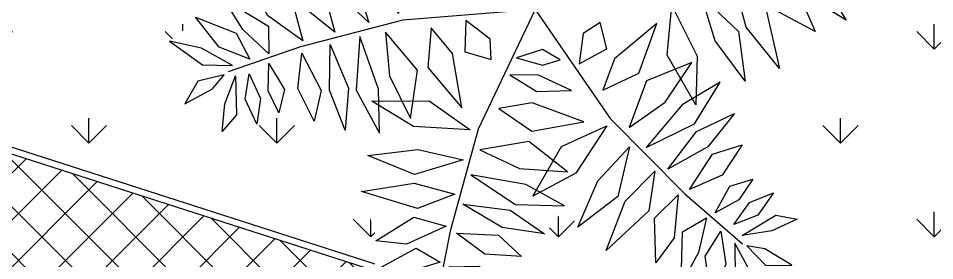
# Model space of a CAD drawing. Header units: inches. Extents: x -162 to 906, y 35 to 488.
# Drawn here: x 403.4 to 417.2, y 91.57 to 95.22 of the extents above; entities that cross this region are included whole.
import ezdxf

# ---------------------------------------------------------------- set-up
doc = ezdxf.new("R2010")
doc.units = ezdxf.units.IN
doc.header["$LTSCALE"] = 0.02
doc.header["$MEASUREMENT"] = 0
doc.set_wipeout_variables(frame=1)
for name, color, linetype, true_color in [('green bed', 7, 'Continuous', 0x145200), ('pavements', 7, 'Continuous', 0x8a8a8a), ('PLANTS', 7, 'Continuous', 0x218500), ('ROADS', 7, 'Continuous', 0x595959), ('walking pavers', 7, 'Continuous', 0xf7f7f7)]:
    doc.layers.add(name, color=color, linetype=linetype, true_color=true_color)
pattern_1 = [(90, (0, 0), (-1.414213562, 1.414213562), [0.375, -2.453427126]), (45, (0, 0), (-1.414213562373095, 1.414213562373095), [0.375, -1.625]), (135, (0, 0), (-1.414213562373095, -1.414213562373095), [0.375, -1.625])]

# ---------------------------------------------------------------- blocks, each defined once
blk = doc.blocks.new('AE24K')
blk.add_wipeout([(0.3551949136237864, 0.106527245213756), (0.38330191728022445, 0.1775314773046348), (0.41041712122815666, 0.21809228762336175), (0.43506982731359295, 0.26200622175611277), (0.4554456494808166, 0.31084019148061803), (0.3890162718492929, 0.3819055057928529), (0.31972971232035413, 0.39072740178981236), (0.2797292211111111, 0.35543979935044767), (0.25901468925789917, 0.32456315413532466), (0.20687119343616403, 0.3093698816316339), (0.15972775670914602, 0.29809744769291857), (0.11258432920789105, 0.27702290811600006), (0.11142148636233783, 0.31476039346794793), (0.09277667140585141, 0.3667647924609607), (0.03790418566355835, 0.4207149325475328), (0.019988087261599063, 0.4666459893664343), (-0.005969354658331594, 0.510379431192467), (-0.04147268311387729, 0.5498476051024905), (-0.1362317311181524, 0.5278507198698508), (-0.17851500822055766, 0.47225775739199527), (-0.16795529215072422, 0.419972516947561), (-0.1494728034445888, 0.38222568128481527), (-0.16448658055298898, 0.33384064598641294), (-0.17888727301417937, 0.28743140412639634), (-0.1836167167719829, 0.2360123434706891), (-0.21687975319873593, 0.25387403876085846), (-0.2704666659214252, 0.2584996208172765), (-0.3940080310552272, 0.24024808018120325), (-0.496918332594694, 0.23900740439610946), (-0.5252480029674436, 0.1459452233027616), (-0.4982447205409093, 0.08153034637642054), (-0.44768451326183395, 0.06453270837135139), (-0.4091404009994495, 0.06191898170415944), (-0.33802384679952335, -0.010720428861257014), (-0.29620104597987235, -0.04101056464531072), (-0.36401596714995504, -0.10303544308668999), (-0.37909859344962005, -0.18069286674086438), (-0.43901688124796384, -0.2603593257633241), (-0.45544564948081406, -0.3108402007063801), (-0.38901627184929033, -0.381905505792852), (-0.31972971232035263, -0.39072741101557507), (-0.27972923033687286, -0.3554398085762094), (-0.25906997139880744, -0.3243707884177137), (-0.2068711934361634, -0.3093698816316328), (-0.15947926158348955, -0.29863663283042774), (-0.11258432920788863, -0.2770229173417623), (-0.11365319668754298, -0.316380674289061), (-0.0379041856635559, -0.4207149417732956), (0.00936913341203704, -0.5077846254225241), (0.041472683113879735, -0.5498476051024893), (0.13623173111815384, -0.527850729095613), (0.17851499899479592, -0.4722577573919948), (0.16795528292496245, -0.41997251694756044), (0.15465956208624643, -0.3873626240687301), (0.16777801166598272, -0.3346156046435458), (0.1788872730893657, -0.287431404989861), (0.18361671677198546, -0.23601235269645104), (0.21687975319873834, -0.2538740387608571), (0.2712392865183427, -0.2637293586000331), (0.34572554723691984, -0.24049317616737786), (0.3940820231010254, -0.246385504689294), (0.4444389524248509, -0.24577840694274355), (0.49691833259469553, -0.23900740439610846), (0.5252480029674442, -0.14594522330276039), (0.49824471131514847, -0.08153035560218291), (0.4476845132618352, -0.06453271759711332), (0.41058727741042117, -0.062031723957523655), (0.37327179966973284, -0.022436010876364154), (0.338023846799526, 0.010720428861258124), (0.2960075306288286, 0.043771514977265946), (0.3283012395610764, 0.06088635470709014)])
for p, q in [((-0.0414726831138772, 0.549847605102491), (-0.07777240710869737, 0.5006975833749423)), ((-0.0527355222590753, 0.5019136588729922), (-0.0414726831138772, 0.549847605102491)), ((-0.1022762273722977, 0.5082464993676798), (-0.1362317311181522, 0.5278507198698512)), ((-0.1362317311181522, 0.5278507198698512), (-0.1139274895912346, 0.4861054984912498)), ((-0.05149821828036583, 0.4756306225379459), (-0.005969354658331483, 0.5103794311924674)), ((-0.005969354658331483, 0.5103794311924674), (-0.03082975988756598, 0.4496761433005454)), ((-0.09308310512382612, 0.4682974141098621), (-0.1022762273722977, 0.5082464993676798)), ((-0.07952156564429469, 0.4555188743617307), (-0.0527355222590753, 0.5019136588729922)), ((-0.07777240710869737, 0.5006975833749423), (-0.07952156564429469, 0.4555188743617307)), ((-0.1139274895912346, 0.4861054984912498), (-0.09308310512382612, 0.4682974141098621)), ((-0.1537160373471247, 0.4505168963083128), (-0.1785150082205575, 0.4722577573919957)), ((-0.1785150082205575, 0.4722577573919957), (-0.1368368489131875, 0.4679899655579551)), ((-0.07019916277893401, 0.4295166794781067), (-0.05149821828036583, 0.4756306225379459)), ((-0.1368368489131875, 0.4679899655579551), (-0.0949981336523642, 0.4512575405617887)), ((-0.05250655727299147, 0.3533181598595703), (-0.0885694836089419, 0.4623922892135215)), ((-0.02519805892919624, 0.4398263127903532), (0.02129362377083144, 0.4674208743674266)), ((0.02129362377083144, 0.4674208743674266), (-0.0205392239047244, 0.4008455082622233)), ((-0.0949981336523642, 0.4512575405617887), (-0.1537160373471247, 0.4505168963083128)), ((-0.03082975988756598, 0.4496761433005454), (-0.07019916277893401, 0.4295166794781067)), ((-0.1679552921507241, 0.4199725169475612), (-0.1303716187194786, 0.4370389975961211)), ((-0.1303716187194786, 0.4370389975961211), (-0.09217697835945593, 0.430658432229444)), ((-0.09217697835945593, 0.430658432229444), (-0.1294034948277618, 0.4142105482156615)), ((-0.06230534163651669, 0.4010400980553759), (-0.02519805892919624, 0.4398263127903532)), ((-0.1294034948277618, 0.4142105482156615), (-0.1679552921507241, 0.4199725169475612)), ((-0.004860777750733902, 0.4025158972333451), (0.03790418566355847, 0.4207149325475332)), ((0.03790418566355847, 0.4207149325475332), (0.005605675080954775, 0.3618316478252717)), ((-0.1515725973782844, 0.3865948780928483), (-0.1179641760621761, 0.4026572820512881)), ((-0.1179641760621761, 0.4026572820512881), (-0.07691235380473849, 0.4012254989885826)), ((-0.07691235380473849, 0.4012254989885826), (-0.1164370170615987, 0.3778564844767831)), ((-0.0205392239047244, 0.4008455082622233), (-0.06230534163651669, 0.4010400980553759)), ((-0.04330338816861534, 0.3496542956971389), (-0.004860777750733902, 0.4025158972333451)), ((-0.1164370170615987, 0.3778564844767831), (-0.1515725973782844, 0.3865948780928483)), ((0.3133010622769312, 0.3583804374999429), (0.3197297123203544, 0.3907274017898126)), ((0.3197297123203544, 0.3907274017898126), (0.3368727760275583, 0.3524991704267157)), ((0.3890162718492931, 0.3819055057928531), (0.3640159671499585, 0.3417168459215039)), ((0.3890162718492931, 0.3426970555627484), (0.3890162718492931, 0.3819055057928531)), ((0.005605675080954775, 0.3618316478252717), (-0.04330338816861534, 0.3496542956971389)), ((0.007106863558692389, 0.3477681991613624), (0.09277667140585155, 0.3667647924609612)), ((0.09277667140585155, 0.3667647924609612), (0.03016673197819308, 0.3171338593856179)), ((0.3433014260709815, 0.3078995625568863), (0.3133010622769312, 0.3583804374999429)), ((-0.1644865805529889, 0.3338406459864132), (-0.1148891923519049, 0.3579925402946942)), ((-0.06208753982366044, 0.3514265739948095), (-0.1186519474679111, 0.3230491326212559)), ((-0.1148891923519049, 0.3579925402946942), (-0.06208753982366044, 0.3514265739948095)), ((-0.01372579496394621, 0.1989606921142477), (-0.05250655727299147, 0.3533181598595703)), ((-0.0310252261282038, 0.3013256897781131), (0.007106863558692389, 0.3477681991613624)), ((0.2797292211111113, 0.3554397993504481), (0.3133010622769312, 0.331424630849797)), ((0.2940151121466652, 0.3191719872698378), (0.2797292211111113, 0.3554397993504481)), ((0.3368727760275583, 0.3524991704267157), (0.3433014260709815, 0.3078995625568863)), ((-0.1186519474679111, 0.3230491326212559), (-0.1644865805529889, 0.3338406459864132)), ((0.3133010622769312, 0.331424630849797), (0.3268726578381287, 0.2951568187691866)), ((0.3590159080552429, 0.3147610392713576), (0.3890162718492931, 0.3426970555627484)), ((0.3640159671499585, 0.3417168459215039), (0.3590159080552429, 0.3147610392713576)), ((0.03016673197819308, 0.3171338593856179), (-0.0310252261282038, 0.3013256897781131)), ((0.2590146892578993, 0.3245631541353249), (0.2897293485263042, 0.3034886145584061)), ((0.2690148074473289, 0.2897656519036995), (0.2590146892578993, 0.3245631541353249)), ((0.3268726578381287, 0.2951568187691866), (0.2940151121466652, 0.3191719872698378)), ((0.3947306264183617, 0.3177016774208532), (0.3547301352091203, 0.2966271378439349)), ((0.4554456494808168, 0.3108401914806183), (0.3947306264183617, 0.3177016774208532)), ((-0.1782960900903792, 0.2873770280574246), (-0.1180669418362115, 0.3103394447423784)), ((-0.1180669418362115, 0.3103394447423784), (-0.04943157356272021, 0.3086534181029754)), ((-0.04943157356272021, 0.3086534181029754), (-0.1154217033921476, 0.2815939415540214)), ((-0.01691470762147951, 0.2502895807405507), (0.03635746804542439, 0.3053116714556179)), ((0.03635746804542439, 0.3053116714556179), (0.111421486362338, 0.3147603934679482)), ((0.111421486362338, 0.3147603934679482), (0.05003824128594125, 0.2701948009862924)), ((0.2068711934361644, 0.3093698816316341), (0.2525860392144761, 0.2784932271907485)), ((0.2204427889973637, 0.264280164328301), (0.2068711934361644, 0.3093698816316341)), ((0.2797292211111113, 0.2221310851744644), (0.3561587261578261, 0.3078995625568863)), ((0.2897293485263042, 0.3034886145584061), (0.3090152986565702, 0.2672208024777967)), ((0.4083022219795609, 0.2966271378439349), (0.4554456494808168, 0.3108401914806183)), ((0.1597277567091462, 0.298097447692919), (0.209728366107818, 0.2574186876138302)), ((0.18615665235719, 0.2407550960353908), (0.1597277567091462, 0.298097447692919)), ((0.3090152986565702, 0.2672208024777967), (0.2690148074473289, 0.2897656519036995)), ((0.3547301352091203, 0.2966271378439349), (0.4083022219795609, 0.2966271378439349)), ((-0.1154217033921476, 0.2815939415540214), (-0.1782960900903792, 0.2873770280574246)), ((0.1125843292078912, 0.2770229081160003), (0.1461561703737102, 0.2196805564584725)), ((0.1747279432190529, 0.2378144671116589), (0.1125843292078912, 0.2770229081160003)), ((0.2525860392144761, 0.2784932271907485), (0.2733005710676881, 0.2294826713224394)), ((0.3368727760275583, 0.2755525982670166), (0.3861590899518781, 0.2824140749814874)), ((0.3740160853393864, 0.2515374205406018), (0.3368727760275583, 0.2755525982670166)), ((0.3861590899518781, 0.2824140749814874), (0.4390168812479658, 0.260359325763325)), ((-0.2976226622517535, 0.1800388274949314), (-0.2712392865183419, 0.2637293493742709)), ((-0.2712392865183419, 0.2637293493742709), (-0.2595626165481084, 0.1846920901585531)), ((-0.1185893967947846, 0.2702260670970928), (-0.1836167167719829, 0.2360123434706893)), ((-0.03784705051331105, 0.26402446308105), (-0.1185893967947846, 0.2702260670970928)), ((-0.117170861927745, 0.2364152325408106), (-0.03784705051331105, 0.26402446308105)), ((0.05003824128594125, 0.2701948009862924), (-0.01691470762147951, 0.2502895807405507)), ((0.2733005710676881, 0.2294826713224394), (0.2204427889973637, 0.264280164328301)), ((-0.437657308232243, 0.193216547556458), (-0.4449862266805331, 0.2500201054291424)), ((-0.4449862266805331, 0.2500201054291424), (-0.4048458452269514, 0.1981387227599445)), ((-0.3934997896995123, 0.1980909978879559), (-0.3941515345007414, 0.252151256681671)), ((-0.3941515345007414, 0.252151256681671), (-0.3574120091580459, 0.1826352616527362)), ((-0.2462289349631019, 0.1841423269415046), (-0.2168797531987359, 0.2538740387608587)), ((-0.2168797531987359, 0.2538740387608587), (-0.2089764387461948, 0.1784317918383174)), ((0.209728366107818, 0.2574186876138302), (0.2425859117992841, 0.1971357070325692)), ((0.3368727760275583, 0.218210246609488), (0.3161582349485847, 0.2544780586900974)), ((0.3161582349485847, 0.2544780586900974), (0.3683017307703178, 0.2417353149023986)), ((0.4390168812479658, 0.260359325763325), (0.3740160853393864, 0.2515374205406018)), ((-0.4610377442386344, 0.2052865210290573), (-0.496918332594694, 0.2390074043961099)), ((-0.496918332594694, 0.2390074043961099), (-0.4725030335270572, 0.1829959059540891)), ((-0.3510193764933662, 0.1970483944115564), (-0.3453977316166643, 0.2431834552428986)), ((-0.3453977316166643, 0.2431834552428986), (-0.3105525598676291, 0.1857704803696212)), ((-0.1836167167719829, 0.2360123434706893), (-0.117170861927745, 0.2364152325408106)), ((-0.1740427550269557, 0.1845792313997987), (-0.1351592269438759, 0.246618861836212)), ((-0.1351592269438759, 0.246618861836212), (-0.1357914223533117, 0.1604750619635067)), ((-0.003699706251676815, 0.2055440674289084), (0.072828929618451, 0.2430150573908971)), ((0.145998585115942, 0.2403607592475692), (0.0710797710828528, 0.1978363576034492)), ((0.072828929618451, 0.2430150573908971), (0.145998585115942, 0.2403607592475692)), ((0.08258396541384005, 0.2348738289621637), (0.109012861061883, 0.1662590525916836)), ((0.1418703975275868, 0.1941950688830736), (0.08258396541384005, 0.2348738289621637)), ((0.209728366107818, 0.1647887335169358), (0.1747279432190529, 0.2378144671116589)), ((0.2425859117992841, 0.1971357070325692), (0.18615665235719, 0.2407550960353908)), ((0.3683017307703178, 0.2417353149023986), (0.415445167497337, 0.2152696084599923)), ((-0.03155774639420805, 0.2249271002632036), (-0.09724266953213778, 0.2199609089444543)), ((-0.0894781382323746, 0.1775374279217692), (-0.03155774639420805, 0.2249271002632036)), ((0.1654421205039771, 0.1113672296501473), (0.2797292211111113, 0.2221310851744644)), ((-0.09724266953213778, 0.2199609089444543), (-0.162114729143843, 0.1889567267816479)), ((0.1461561703737102, 0.2196805564584725), (0.209728366107818, 0.1647887335169358)), ((0.3161582349485847, 0.1760611674556509), (0.2811578120598188, 0.21232897953626)), ((0.2811578120598188, 0.21232897953626), (0.3461586079683983, 0.2054675028217887)), ((0.415445167497337, 0.2152696084599923), (0.3368727760275583, 0.218210246609488)), ((-0.4342517100791765, 0.1588917457435599), (-0.4610377442386344, 0.2052865210290573)), ((-0.4070719388064923, 0.1539640812110905), (-0.437657308232243, 0.193216547556458)), ((-0.4048458452269514, 0.1981387227599445), (-0.4070719388064923, 0.1539640812110905)), ((-0.378463585810862, 0.1465620393652798), (-0.3934997896995123, 0.1980909978879559)), ((-0.3244612002284324, 0.1373253161608794), (-0.3510193764933662, 0.1970483944115564)), ((8.881784197001252e-16, 4.440892098500626e-16), (-0.01372579496394621, 0.1989606921142477)), ((0.0710797710828528, 0.1978363576034492), (-0.003699706251676815, 0.2055440674289084)), ((0.1790137068394149, 0.139793355375041), (0.1418703975275868, 0.1941950688830736)), ((0.3461586079683983, 0.2054675028217887), (0.3833019172802246, 0.177531477304635)), ((-0.4725030335270572, 0.1829959059540891), (-0.4342517100791765, 0.1588917457435599)), ((-0.3574120091580459, 0.1826352616527362), (-0.378463585810862, 0.1465620393652798)), ((-0.3105525598676291, 0.1857704803696212), (-0.3244612002284324, 0.1373253161608794)), ((-0.2764683198249021, 0.1237942124734781), (-0.2976226622517535, 0.1800388274949314)), ((-0.2595626165481084, 0.1846920901585531), (-0.2764683198249021, 0.1237942124734781)), ((-0.2252144920063506, 0.1104962253655097), (-0.2462289349631019, 0.1841423269415046)), ((-0.1798562404194373, 0.09956799541848627), (-0.1740427550269557, 0.1845792313997987)), ((-0.162114729143843, 0.1889567267816479), (-0.0894781382323746, 0.1775374279217692)), ((0.02329752407432917, 0.1829226441701222), (0.07544101989606311, 0.1187188157981223)), ((0.09758414269798443, 0.1549866278787322), (0.02329752407432917, 0.1829226441701222)), ((-0.4912924992215908, 0.1655494438049323), (-0.5252480029674436, 0.1459452233027618)), ((-0.4520990131790681, 0.153536374838505), (-0.4912924992215908, 0.1655494438049323)), ((-0.2089764387461948, 0.1784317918383174), (-0.2252144920063506, 0.1104962253655097)), ((0.109012861061883, 0.1662590525916836), (0.1790137068394149, 0.139793355375041)), ((0.2897293485263042, 0.1324417692270661), (0.2454430936967, 0.177531477304635)), ((0.2454430936967, 0.177531477304635), (0.3047295258104459, 0.1677293716664314)), ((0.3047295258104459, 0.1677293716664314), (0.3640159671499585, 0.1030354338609283)), ((0.3833019172802246, 0.177531477304635), (0.3161582349485847, 0.1760611674556509)), ((-0.4779434567411904, 0.144388652569746), (-0.4520990131790681, 0.153536374838505)), ((-0.332235778384101, 0.1311870654593434), (-0.4447282097667689, 0.1544927174308737)), ((-0.1357914223533117, 0.1604750619635067), (-0.1798562404194373, 0.09956799541848627)), ((-0.08543027936244219, 0.1620036601831125), (-0.1467668974326468, 0.1116375721832763)), ((-0.02581685853075832, 0.1564536994849042), (-0.08543027936244219, 0.1620036601831125)), ((-0.06509299818397896, 0.1246932446261035), (-0.02581685853075832, 0.1564536994849042)), ((0.1225844473973199, 0.1005849051449359), (0.09758414269798443, 0.1549866278787322)), ((-0.5252480029674436, 0.1459452233027618), (-0.4779434567411904, 0.144388652569746)), ((-0.4737096249407466, 0.1154907951312412), (-0.4382995597233457, 0.1433579780049032)), ((-0.4382995597233457, 0.1433579780049032), (-0.4670170996240568, 0.0921364588083704)), ((0.2590146892578993, 0.09176300914797597), (0.2082997843848728, 0.139793355375041)), ((0.2082997843848728, 0.139793355375041), (0.2825864030085263, 0.1211693445141142)), ((-0.4436726809964089, 0.1056143575205617), (-0.4190496361975855, 0.1355016134602578)), ((-0.4190496361975855, 0.1355016134602578), (-0.4234186069744243, 0.09503856094582375)), ((-0.4076935245884794, 0.09916866749288245), (-0.3859276524613096, 0.1340046965107868)), ((-0.3859276524613096, 0.1340046965107868), (-0.3854518245089258, 0.08809082334732077)), ((-0.1791679154679215, 0.08759346246410127), (-0.332235778384101, 0.1311870654593434)), ((-0.1467668974326468, 0.1116375721832763), (-0.06509299818397896, 0.1246932446261035)), ((0.3640159671499585, 0.1030354338609283), (0.2897293485263042, 0.1324417692270661)), ((-0.4982447205409093, 0.08153034637642076), (-0.4737096249407466, 0.1154907951312412)), ((-0.367475231566381, 0.07949930387818283), (-0.3353881108913477, 0.121943902672371)), ((-0.3353881108913477, 0.121943902672371), (-0.3390947364652748, 0.0587689682929553)), ((-0.3277953171697909, 0.05292074790278578), (-0.2920174853620034, 0.1115177110704066)), ((-0.2920174853620034, 0.1115177110704066), (-0.3015783649750992, 0.04083883629286778)), ((8.881784197001252e-16, 4.440892098500626e-16), (0.1654421205039771, 0.1113672296501473)), ((0.07544101989606311, 0.1187188157981223), (0.1225844473973199, 0.1005849051449359)), ((0.2825864030085263, 0.1211693445141142), (0.3283012395610765, 0.06088635470709036)), ((-0.4476845132618337, 0.06453270837135161), (-0.4436726809964089, 0.1056143575205617)), ((-0.4105872774104196, 0.06203172395752432), (-0.4076935245884794, 0.09916866749288245)), ((-0.2475754166211273, 0.0992357295641142), (-0.2933173400138385, 0.03241159998543486)), ((-0.2633270323014552, 0.01673467608233858), (-0.2475754166211273, 0.0992357295641142)), ((-0.06283088722569463, 0.1060664937135662), (-0.1193428002784875, 0.09298970349923685)), ((-0.0152571424609258, 0.1041684682662329), (-0.06283088722569463, 0.1060664937135662)), ((-0.06191414160811259, 0.0773209905252088), (-0.0152571424609258, 0.1041684682662329)), ((0.06044083338615636, 0.1074463818594076), (0.02044035140267653, 0.09764427622120397)), ((0.02044035140267653, 0.09764427622120397), (0.0368691196355293, 0.0721587886458055)), ((0.08258396541384005, 0.06529730270557055), (0.06044083338615636, 0.1074463818594076)), ((0.2068711934361644, 0.03736128641418057), (0.1761565341677613, 0.105976072010423)), ((0.1761565341677613, 0.105976072010423), (0.2468716846454075, 0.05843582599109931)), ((-0.4670170996240568, 0.0921364588083704), (-0.4982447205409093, 0.08153034637642076)), ((-0.4234186069744243, 0.09503856094582375), (-0.4476845132618337, 0.06453270837135161)), ((-0.3854518245089258, 0.08809082334732077), (-0.4105872774104196, 0.06203172395752432)), ((-0.210571453233622, 0.0851337448881635), (-0.2391130670597237, 0.0257658308356179)), ((-0.1984909992942558, 0.01127837533008558), (-0.210571453233622, 0.0851337448881635)), ((8.881784197001252e-16, 4.440892098500626e-16), (-0.1791679154679215, 0.08759346246410127)), ((-0.1193428002784875, 0.09298970349923685), (-0.06191414160811259, 0.0773209905252088)), ((-0.02569676677381416, 0.08602956647526483), (-0.05255970689362321, 0.0710042305354257)), ((-0.03216243057838408, 0.05918995831007789), (-0.02569676677381416, 0.08602956647526483)), ((0.3283012395610765, 0.06088635470709036), (0.2590146892578993, 0.09176300914797597)), ((-0.3713577739891525, 0.02447076435477991), (-0.367475231566381, 0.07949930387818283)), ((-0.05255970689362321, 0.0710042305354257), (-0.06170350821310677, 0.03098991913321258)), ((0.0368691196355293, 0.0721587886458055), (0.08258396541384005, 0.06529730270557055)), ((0.1700644215069778, 0.0712850719868463), (0.140534018080043, -0.005974438053743647)), ((0.1830144312861899, -0.007017041530142709), (0.1700644215069778, 0.0712850719868463)), ((-0.3390947364652748, 0.0587689682929553), (-0.3713577739891525, 0.02447076435477991)), ((-0.1484013151538397, 0.05586879433996872), (-0.1830144312861881, 0.007017032304381221)), ((-0.1405340180800421, 0.005974428827981271), (-0.1484013151538397, 0.05586879433996872)), ((-0.06170350821310677, 0.03098991913321258), (-0.03216243057838408, 0.05918995831007789)), ((0.2468716846454075, 0.05843582599109931), (0.2811578120598188, -0.006258102588641457)), ((-0.3380238467995236, -0.01072042886125679), (-0.3277953171697909, 0.05292074790278578)), ((0.1226400787481969, 0.05366512859027628), (0.09878326124364278, 0.004149794325297052)), ((0.1232717206118528, 0.001379888145842223), (0.1226400787481969, 0.05366512859027628)), ((0.2446986853319215, 0.04591710218051581), (0.1984909900684961, -0.01127837533008469)), ((0.2391130670597255, -0.02576584006137983), (0.2446986853319215, 0.04591710218051581)), ((-0.3015783649750992, 0.04083883629286778), (-0.3380238467995236, -0.01072042886125679)), ((-0.2933173400138385, 0.03241159998543486), (-0.2962010459798723, -0.0410105646453105)), ((-0.1135555898590246, 0.02906904147093314), (-0.123271720611851, -0.001379897371604155)), ((-0.0809259020620825, -0.004149794325296163), (-0.1135555898590246, 0.02906904147093314)), ((0.07615531537041687, 0.0368711862064397), (0.06044083338615636, 0.01040547976403383)), ((0.08401255636254756, 0.01040547976403383), (0.07615531537041687, 0.0368711862064397)), ((0.2811578120598188, -0.006258102588641457), (0.2068711934361644, 0.03736128641418057)), ((0.2962010459798758, 0.04101056464531183), (0.263327032301456, -0.01673467608233725)), ((0.2933173400138394, -0.03241160921119635), (0.2962010459798758, 0.04101056464531183)), ((-0.2962010459798723, -0.0410105646453105), (-0.2633270323014552, 0.01673467608233858)), ((-0.2391130670597237, 0.0257658308356179), (-0.2446986945576821, -0.04591711140627774)), ((-0.2468716846454067, -0.0584358352168608), (-0.2811578120598179, 0.006258102588642789)), ((-0.2811578120598179, 0.006258102588642789), (-0.2068711934361636, -0.0373612956399425)), ((-0.2446986945576821, -0.04591711140627774), (-0.1984909992942558, 0.01127837533008558)), ((-0.1830144312861881, 0.007017032304381221), (-0.170064421506976, -0.07128507198684497)), ((-0.170064421506976, -0.07128507198684497), (-0.1405340180800421, 0.005974428827981271)), ((8.881784197001252e-16, 4.440892098500626e-16), (-0.1654421205039762, -0.111367229650146)), ((8.881784197001252e-16, 4.440892098500626e-16), (0.1791679062421618, -0.08759346246409949)), ((8.881784197001252e-16, 4.440892098500626e-16), (0.01372579496394799, -0.1989606921142459)), ((0.06044083338615636, 0.01040547976403383), (0.07258383799864809, -0.02880296124030801)), ((0.07258383799864809, -0.02880296124030801), (0.08401255636254756, 0.01040547976403383)), ((0.09878326124364278, 0.004149794325297052), (0.09784110787476497, -0.03887115633489913)), ((0.09784110787476497, -0.03887115633489913), (0.1232717206118528, 0.001379888145842223)), ((0.3015783649751018, -0.04083884551862971), (0.3380238467995262, 0.01072042886125857)), ((0.3380238467995262, 0.01072042886125857), (0.3277953079440312, -0.05292075712854771)), ((-0.123271720611851, -0.001379897371604155), (-0.08692536038507637, -0.05562555709852646)), ((-0.08692536038507637, -0.05562555709852646), (-0.0809259020620825, -0.004149794325296163)), ((0.140534018080043, -0.005974438053743647), (0.1484013151538415, -0.05586879433996739)), ((0.1484013151538415, -0.05586879433996739), (0.1830144312861899, -0.007017041530142709)), ((0.1984909900684961, -0.01127837533008469), (0.2105714532336229, -0.08513374488816172)), ((0.2105714532336229, -0.08513374488816172), (0.2391130670597255, -0.02576584006137983)), ((0.263327032301456, -0.01673467608233725), (0.247575416621129, -0.09923572956411375)), ((0.3390947364652757, -0.05876896829295397), (0.3713577739891534, -0.02447077358054139)), ((0.3713577739891534, -0.02447077358054139), (0.3674752315663827, -0.07949931310394476)), ((-0.2068711934361636, -0.0373612956399425), (-0.1761565341677587, -0.1059760720104221)), ((0.247575416621129, -0.09923572956411375), (0.2933173400138394, -0.03241160921119635)), ((0.2920174853620061, -0.1115177110704053), (0.3015783649751018, -0.04083884551862971)), ((-0.06829807437828528, -0.04667330107040568), (-0.04615495157636484, -0.08882238022424271)), ((-0.0225832378257369, -0.05353477778487647), (-0.06829807437828528, -0.04667330107040568)), ((-0.00615446036712175, -0.07902026536027584), (-0.0225832378257369, -0.05353477778487647)), ((0.3277953079440312, -0.05292075712854771), (0.2920174853620061, -0.1115177110704053)), ((-0.2825864030085246, -0.1211693445141124), (-0.3283012487868362, -0.06088636393285229)), ((-0.3283012487868362, -0.06088636393285229), (-0.2590146892578966, -0.09176300914797508)), ((-0.1761565341677587, -0.1059760720104221), (-0.2468716846454067, -0.0584358352168608)), ((0.04405678242655586, -0.06800899432050711), (0.01525714246092669, -0.1041684682662316)), ((0.07434224997453232, -0.06652400628259247), (0.04405678242655586, -0.06800899432050711)), ((0.06283087799993314, -0.1060664937135645), (0.07434224997453232, -0.06652400628259247)), ((0.3353881108913512, -0.1219439026723692), (0.3390947364652757, -0.05876896829295397)), ((0.3854518245089285, -0.08809083257308226), (0.4105872774104213, -0.06203172395752343)), ((0.4105872774104213, -0.06203172395752343), (0.4076935245884812, -0.09916866749288156)), ((0.4234186069744279, -0.09503856094582197), (0.4476845132618354, -0.0645327175971131)), ((0.4476845132618354, -0.0645327175971131), (0.4436726809964107, -0.1056143667463236)), ((-0.04615495157636484, -0.08882238022424271), (-0.00615446036712175, -0.07902026536027584)), ((0.3674752315663827, -0.07949931310394476), (0.3353881108913512, -0.1219439026723692)), ((0.4670170903982953, -0.09213645880836907), (0.4982447113151487, -0.08153035560218269)), ((0.4982447113151487, -0.08153035560218269), (0.4737096249407475, -0.1154908043570027)), ((-0.2590146892578966, -0.09176300914797508), (-0.2082997843848711, -0.1397933553750401)), ((0.1791679062421618, -0.08759346246409949), (0.3322357783841046, -0.1311870746851049)), ((0.3859276524613104, -0.1340046965107855), (0.3854518245089285, -0.08809083257308226)), ((0.4190496269718249, -0.1355016134602565), (0.4234186069744279, -0.09503856094582197)), ((0.4382995597233474, -0.1433579780049015), (0.4670170903982953, -0.09213645880836907)), ((-0.3047295350362083, -0.1677293716664296), (-0.364015967149955, -0.1030354430866898)), ((-0.364015967149955, -0.1030354430866898), (-0.2897293485263015, -0.1324417692270643)), ((-0.1225844566230805, -0.1005849143706978), (-0.09758415192374414, -0.1549866278787309)), ((-0.07544101989606133, -0.1187188157981214), (-0.1225844566230805, -0.1005849143706978)), ((0.01525714246092669, -0.1041684682662316), (0.06283087799993314, -0.1060664937135645)), ((0.1357914223533125, -0.1604750619635058), (0.1798562311936767, -0.09956799541848493)), ((0.1798562311936767, -0.09956799541848493), (0.1740427550269583, -0.1845792313997978)), ((0.4076935245884812, -0.09916866749288156), (0.3859276524613104, -0.1340046965107855)), ((0.4436726809964107, -0.1056143667463236), (0.4190496269718249, -0.1355016134602565)), ((-0.2082997843848711, -0.1397933553750401), (-0.2825864030085246, -0.1211693445141124)), ((-0.1654421205039762, -0.111367229650146), (-0.2797292303368728, -0.2221310944002259)), ((-0.02329753330009066, -0.1829226441701208), (-0.07544101989606133, -0.1187188157981214)), ((0.1467668882068871, -0.111637572183275), (0.06509299818398162, -0.1246932538518655)), ((0.08543027936244396, -0.162003669408874), (0.1467668882068871, -0.111637572183275)), ((0.2089764387461948, -0.178431791838316), (0.2252144827805909, -0.1104962253655084)), ((0.2252144827805909, -0.1104962253655084), (0.2462289257373396, -0.1841423361672661)), ((0.2595626073223478, -0.1846920901585514), (0.2764683198249056, -0.1237942124734777)), ((0.2764683198249056, -0.1237942124734777), (0.2976226622517562, -0.1800388274949296)), ((0.4737096249407475, -0.1154908043570027), (0.4382995597233474, -0.1433579780049015)), ((-0.2897293485263015, -0.1324417692270643), (-0.2454430936966983, -0.1775314865303965)), ((0.06509299818398162, -0.1246932538518655), (0.0258168585307601, -0.1564537087106666)), ((0.3105525598676326, -0.1857704895953831), (0.3244611910026709, -0.1373253253866409)), ((0.3244611910026709, -0.1373253253866409), (0.3510193764933707, -0.1970483944115551)), ((0.3322357783841046, -0.1311870746851049), (0.4447282097667706, -0.1544927266566352)), ((-0.1790137160651746, -0.1397933553750401), (-0.1418704067533483, -0.194195078108836)), ((-0.1090128610618821, -0.1662590525916823), (-0.1790137160651746, -0.1397933553750401)), ((0.3574119999322853, -0.1826352616527349), (0.3784635765851014, -0.146562039365278)), ((0.3784635765851014, -0.146562039365278), (0.3934997896995149, -0.1980909978879546)), ((0.4779434567411922, -0.1443886525697446), (0.4520990131790708, -0.1535363748385041)), ((0.5252480029674444, -0.1459452233027601), (0.4779434567411922, -0.1443886525697446)), ((0.4912924899958302, -0.1655494438049314), (0.5252480029674444, -0.1459452233027601)), ((-0.2097283753335795, -0.1647887427426973), (-0.1747279432190512, -0.2378144671116575)), ((-0.1461561703737075, -0.219680565684234), (-0.2097283753335795, -0.1647887427426973)), ((-0.09758415192374414, -0.1549866278787309), (-0.02329753330009066, -0.1829226441701208)), ((0.0258168585307601, -0.1564537087106666), (0.08543027936244396, -0.162003669408874)), ((0.1351592269438777, -0.2466188618362106), (0.1357914223533125, -0.1604750619635058)), ((0.4048458452269532, -0.1981387227599432), (0.4070719388064941, -0.153964090436852)), ((0.4070719388064941, -0.153964090436852), (0.4376573082322448, -0.1932165475564576)), ((0.4342517008534141, -0.1588917457435586), (0.4610377442386362, -0.2052865302548192)), ((0.4725030335270617, -0.1829959151798506), (0.4342517008534141, -0.1588917457435586)), ((0.4520990131790708, -0.1535363748385041), (0.4912924899958302, -0.1655494438049314)), ((-0.3833019172802219, -0.1775314865303965), (-0.3161582441743453, -0.1760611674556496)), ((-0.3461586079683965, -0.2054675028217874), (-0.3833019172802219, -0.1775314865303965)), ((-0.3161582441743453, -0.1760611674556496), (-0.2811578120598179, -0.2123289795362591)), ((-0.2454430936966983, -0.1775314865303965), (-0.3047295350362083, -0.1677293716664296)), ((-0.08258396541383739, -0.2348738381879252), (-0.1090128610618821, -0.1662590525916823)), ((0.08947813823237638, -0.1775374371475307), (0.03155773716844834, -0.2249271002632023)), ((0.1621147199180824, -0.188956726781647), (0.08947813823237638, -0.1775374371475307)), ((0.2168797531987385, -0.2538740387608569), (0.2089764387461948, -0.178431791838316)), ((0.09724266030637718, -0.219960908944453), (0.1621147199180824, -0.188956726781647)), ((0.1740427550269583, -0.1845792313997978), (0.1351592269438777, -0.2466188618362106)), ((0.2462289257373396, -0.1841423361672661), (0.2168797531987385, -0.2538740387608569)), ((0.2712392865183428, -0.2637293586000329), (0.2595626073223478, -0.1846920901585514)), ((0.2976226622517562, -0.1800388274949296), (0.2712392865183428, -0.2637293586000329)), ((0.3453977316166679, -0.2431834552428973), (0.3105525598676326, -0.1857704895953831)), ((0.3941515345007414, -0.252151265907433), (0.3574119999322853, -0.1826352616527349)), ((0.4969183325946958, -0.2390074043961081), (0.4725030335270617, -0.1829959151798506)), ((-0.2811578120598179, -0.2123289795362591), (-0.3461586079683965, -0.2054675028217874)), ((-0.2425859117992815, -0.1971357070325679), (-0.1861566615829515, -0.2407551052611532)), ((-0.2097283753335795, -0.2574186968395917), (-0.2425859117992815, -0.1971357070325679)), ((-0.1459985851159402, -0.2403607592475683), (-0.0710797710828519, -0.1978363576034479)), ((-0.1418704067533483, -0.194195078108836), (-0.08258396541383739, -0.2348738381879252)), ((0.003699697025917104, -0.2055440674289071), (-0.07282892961844922, -0.2430150666166591)), ((-0.0710797710828519, -0.1978363576034479), (0.003699697025917104, -0.2055440674289071)), ((0.01372579496394799, -0.1989606921142459), (0.05250655727299325, -0.3533181598595689)), ((0.3510193764933707, -0.1970483944115551), (0.3453977316166679, -0.2431834552428973)), ((0.3934997896995149, -0.1980909978879546), (0.3941515345007414, -0.252151265907433)), ((0.444986226680534, -0.2500201146549039), (0.4048458452269532, -0.1981387227599432)), ((0.4376573082322448, -0.1932165475564576), (0.444986226680534, -0.2500201146549039)), ((0.4610377442386362, -0.2052865302548192), (0.4969183325946958, -0.2390074043961081)), ((-0.3683017307703151, -0.2417353149023969), (-0.4154451674973343, -0.2152696176857547)), ((-0.4154451674973343, -0.2152696176857547), (-0.3368727760275574, -0.2182102466094866)), ((-0.3368727760275574, -0.2182102466094866), (-0.3161582441743453, -0.2544780586900961)), ((-0.1125843292078885, -0.2770229173417622), (-0.1461561703737075, -0.219680565684234)), ((0.03155773716844834, -0.2249271002632023), (0.09724266030637718, -0.219960908944453)), ((-0.2797292303368728, -0.2221310944002259), (-0.3561587261578252, -0.307899562556885)), ((-0.2733005802934505, -0.229482671322438), (-0.2204427889973628, -0.264280173554063)), ((-0.2525860392144734, -0.2784932364165105), (-0.2733005802934505, -0.229482671322438)), ((-0.3161582441743453, -0.2544780586900961), (-0.3683017307703151, -0.2417353149023969)), ((-0.1861566615829515, -0.2407551052611532), (-0.1597277659349086, -0.2980974569186805)), ((-0.1747279432190512, -0.2378144671116575), (-0.1125843292078885, -0.2770229173417622)), ((-0.07282892961844922, -0.2430150666166591), (-0.1459985851159402, -0.2403607592475683)), ((0.1171708619277467, -0.2364152417665726), (0.03784705051331194, -0.2640244723068115)), ((0.1836167167719855, -0.2360123526964508), (0.1171708619277467, -0.2364152417665726)), ((0.1185893967947873, -0.2702260763228543), (0.1836167167719855, -0.2360123526964508)), ((-0.439016881247964, -0.2603593257633241), (-0.3740160853393837, -0.2515374297663637)), ((-0.3861590899518754, -0.2824140749814865), (-0.439016881247964, -0.2603593257633241)), ((-0.3740160853393837, -0.2515374297663637), (-0.3368727760275574, -0.2755525982670148)), ((-0.1597277659349086, -0.2980974569186805), (-0.2097283753335795, -0.2574186968395917)), ((-0.05003825051170185, -0.2701948009862911), (0.01691470762148128, -0.250289580740549)), ((0.01691470762148128, -0.250289580740549), (-0.03635747727118588, -0.3053116806813794)), ((-0.3090152986565684, -0.2672208024777949), (-0.2690148074473262, -0.2897656611294614)), ((-0.2897293485263015, -0.3034886145584053), (-0.3090152986565684, -0.2672208024777949)), ((-0.2204427889973628, -0.264280173554063), (-0.2068711934361636, -0.3093698816316328)), ((-0.1114214863623362, -0.3147604026937101), (-0.05003825051170185, -0.2701948009862911)), ((0.03784705051331194, -0.2640244723068115), (0.1185893967947873, -0.2702260763228543)), ((-0.3368727760275574, -0.2755525982670148), (-0.3861590899518754, -0.2824140749814865)), ((-0.2068711934361636, -0.3093698816316328), (-0.2525860392144734, -0.2784932364165105)), ((0.0494315735627211, -0.3086534181029741), (0.1154217033921503, -0.2815939415540201)), ((0.1154217033921503, -0.2815939415540201), (0.1782960808646168, -0.2873770280574233)), ((0.1782960808646168, -0.2873770280574233), (0.1180669418362132, -0.3103394447423766)), ((-0.4083022219795591, -0.2966271378439336), (-0.4554456494808141, -0.3108402007063797)), ((-0.35473014443488, -0.2966271378439336), (-0.4083022219795591, -0.2966271378439336)), ((-0.394730626418359, -0.3177016774208519), (-0.35473014443488, -0.2966271378439336)), ((-0.3268726578381287, -0.2951568187691858), (-0.2940151121466617, -0.3191719964955992)), ((-0.3133010622769294, -0.3314246308497952), (-0.3268726578381287, -0.2951568187691858)), ((-0.2690148074473262, -0.2897656611294614), (-0.2590146892578966, -0.3245631541353236)), ((-0.0301667319781922, -0.3171338593856166), (0.03102522612820646, -0.3013256990038746)), ((0.03102522612820646, -0.3013256990038746), (-0.007106872784453877, -0.3477681991613606)), ((-0.4554456494808141, -0.3108402007063797), (-0.394730626418359, -0.3177016774208519)), ((-0.3590159080552402, -0.3147610392713571), (-0.3890162718492904, -0.3426970647885099)), ((-0.364015967149955, -0.341716845921503), (-0.3590159080552402, -0.3147610392713571)), ((-0.3433014260709797, -0.307899562556885), (-0.3133010622769294, -0.3583804374999415)), ((-0.3368727760275574, -0.352499170426714), (-0.3433014260709797, -0.307899562556885)), ((-0.2590146892578966, -0.3245631541353236), (-0.2897293485263015, -0.3034886145584053)), ((-0.03635747727118588, -0.3053116806813794), (-0.1114214863623362, -0.3147604026937101)), ((0.1180669418362132, -0.3103394447423766), (0.0494315735627211, -0.3086534181029741)), ((-0.2940151121466617, -0.3191719964955992), (-0.2797292303368728, -0.3554398085762092)), ((-0.09277668063161215, -0.3667647924609603), (-0.0301667319781922, -0.3171338593856166)), ((0.06208753982366222, -0.351426583220571), (0.1186519474679129, -0.3230491418470174)), ((0.1186519474679129, -0.3230491418470174), (0.1644865805529907, -0.3338406552121747)), ((-0.3890162718492904, -0.3819055057928518), (-0.364015967149955, -0.341716845921503)), ((-0.3890162718492904, -0.3426970647885099), (-0.3890162718492904, -0.3819055057928518)), ((-0.2797292303368728, -0.3554398085762092), (-0.3133010622769294, -0.3314246308497952)), ((0.1644865805529907, -0.3338406552121747), (0.1148891923519075, -0.3579925402946924)), ((-0.3197297123203526, -0.390727411015575), (-0.3368727760275574, -0.352499170426714)), ((-0.007106872784453877, -0.3477681991613606), (-0.09277668063161215, -0.3667647924609603)), ((-0.005605675080952111, -0.3618316570510332), (0.04330337894285297, -0.3496542956971376)), ((0.04330337894285297, -0.3496542956971376), (0.004860768524972414, -0.4025158972333434)), ((0.05250655727299325, -0.3533181598595689), (0.08856948360894457, -0.4623922892135206)), ((0.1148891923519075, -0.3579925402946924), (0.06208753982366222, -0.351426583220571)), ((-0.3133010622769294, -0.3583804374999415), (-0.3197297123203526, -0.390727411015575)), ((-0.0379041856635558, -0.4207149417732952), (-0.005605675080952111, -0.3618316570510332)), ((0.07691235380474026, -0.4012254989885813), (0.1164370170616014, -0.3778564844767822)), ((0.1164370170616014, -0.3778564844767822), (0.1515725881525229, -0.386594878092847)), ((0.1515725881525229, -0.386594878092847), (0.1179641760621788, -0.4026572820512864)), ((0.004860768524972414, -0.4025158972333434), (-0.0379041856635558, -0.4207149417732952)), ((-0.02129363299659381, -0.4674208743674253), (0.02053922390472529, -0.400845508262222)), ((0.02053922390472529, -0.400845508262222), (0.06230534163651757, -0.4010400980553745)), ((0.06230534163651757, -0.4010400980553745), (0.02519804970343564, -0.4398263127903523)), ((0.1179641760621788, -0.4026572820512864), (0.07691235380474026, -0.4012254989885813)), ((0.0921769783594586, -0.4306584322294431), (0.1294034948277636, -0.4142105574414225)), ((0.1294034948277636, -0.4142105574414225), (0.1679552829249626, -0.4199725169475603)), ((0.1679552829249626, -0.4199725169475603), (0.1303716187194812, -0.4370389975961197)), ((0.02519804970343564, -0.4398263127903523), (-0.02129363299659381, -0.4674208743674253)), ((0.03082975066180538, -0.4496761433005445), (0.0701991627789349, -0.4295166794781049)), ((0.0701991627789349, -0.4295166794781049), (0.05149821828036849, -0.4756306225379445)), ((0.1303716187194812, -0.4370389975961197), (0.0921769783594586, -0.4306584322294431)), ((0.005969345432570883, -0.5103794311924665), (0.03082975066180538, -0.4496761433005445)), ((0.09499813365236687, -0.4512575405617878), (0.153716028121365, -0.4505168963083115)), ((0.1368368489131901, -0.4679899747837171), (0.09499813365236687, -0.4512575405617878)), ((0.153716028121365, -0.4505168963083115), (0.1785149989947961, -0.4722577573919948)), ((0.07952156564429735, -0.4555188835874926), (0.05273552225907707, -0.5019136680987533)), ((0.07777240710869915, -0.5006975926007033), (0.07952156564429735, -0.4555188835874926)), ((0.09308310512382878, -0.4682974141098613), (0.1022762181465371, -0.5082465085934418)), ((0.1139274895912372, -0.4861054984912485), (0.09308310512382878, -0.4682974141098613)), ((0.1785149989947961, -0.4722577573919948), (0.1368368489131901, -0.4679899747837171)), ((0.05149821828036849, -0.4756306225379445), (0.005969345432570883, -0.5103794311924665)), ((0.136231731118154, -0.5278507290956131), (0.1139274895912372, -0.4861054984912485)), ((0.04147268311387986, -0.5498476051024892), (0.07777240710869915, -0.5006975926007033)), ((0.05273552225907707, -0.5019136680987533), (0.04147268311387986, -0.5498476051024892)), ((0.1022762181465371, -0.5082465085934418), (0.136231731118154, -0.5278507290956131))]:
    blk.add_line(p, q)

msp = doc.modelspace()

# ---------------------------------------------------------------- hatches: boundary and pattern name
at = {"layer": 'green bed'}
h = msp.add_hatch(dxfattribs=at)
h.set_pattern_fill('GRASS', color=98, scale=2)
h.set_pattern_definition(pattern_1)
edge = h.paths.add_edge_path()
edge.add_arc((544.3615439885334, -96.65123406315908), 162.9942546159928, 95.58947193296545, 114.2394413352657)
edge.add_line((477.4441186161647, 51.97307491540785), (477.4441186161647, 51.14071426372944))
edge.add_line((477.4441186161647, 51.14071426372944), (468.4907479969479, 51.1407142637293))
edge.add_line((468.4907479969479, 51.1407142637293), (468.490747996948, 46.64071426373069))
edge.add_line((468.490747996948, 46.64071426373069), (568.0726504680192, 46.6407142637307))
edge.add_line((568.0726504680192, 46.6407142637307), (568.0726504680192, 246.4207142637306))
edge.add_line((568.0726504680192, 246.4207142637306), (368.2926504680192, 246.4207142637307))
edge.add_line((368.2926504680192, 246.4207142637307), (368.2926504680192, 230.2207142637308))
edge.add_line((368.2926504680192, 230.2207142637308), (372.7926504680192, 230.2207142637308))
edge.add_line((372.7926504680192, 230.2207142637308), (372.7926504680191, 237.8129027323037))
edge.add_line((372.7926504680191, 237.8129027323037), (559.7317900497445, 237.8129027323037))
edge.add_line((559.7317900497445, 237.8129027323037), (559.7317900497445, 81.85082150486963))
edge.add_line((559.7317900497445, 81.85082150486963), (551.5326316118169, 81.85082150486956))
edge.add_arc((525.6078797879225, 94.09321532003378), 28.67000110666355, 275.7613038748607, 334.7220068828067, ccw=False)
h = msp.add_hatch(dxfattribs=at)
h.set_pattern_fill('GRASS', color=98, scale=2)
h.set_pattern_definition(pattern_1)
h.paths.add_polyline_path([(405.5112342967142, 117.4981903248507), (395.8926504680203, 107.8228541999967), (395.8926504680205, 97.28007027834242, 0.2173896040516512), (397.2610103465441, 95.2193127079538), (426.4855823695228, 85.81695223325433, -0.1083011576336711), (427.1353136291116, 98.01710961318803)])
h = msp.add_hatch(dxfattribs=at)
h.set_pattern_fill('GRASS', color=98, scale=2)
h.set_pattern_definition(pattern_1)
h.paths.add_polyline_path([(378.5479397443222, 81.85082150486902), (372.7926504680192, 81.85082150486902), (372.7926504680192, 90.91324072219896), (368.2926504680192, 92.34339067146136), (368.2926504680192, 46.64071426373069), (461.5907479969478, 46.64071426373069), (461.5907479969479, 51.1407142637293), (452.6364527399738, 51.14071426372944), (452.6364527399738, 53.28474962331163, 0.0811521740539182), (403.2589384308404, 68.6309801356803, -0.175345666436048)])
at = {"layer": 'pavements', "true_color": 0x000000}
h = msp.add_hatch(dxfattribs=at)
h.set_pattern_fill('AR-HBONE', color=18, scale=0.05)
h.set_pattern_definition([(45, (0, 0), (2.220446049250313e-17, 0.282842712474619), [0.6000000000000001, -0.2]), (135, (0.14142135625, 0.14142135625), (2.220446049250313e-17, 0.282842712474619), [0.6000000000000001, -0.2])])
h.paths.add_polyline_path([(403.4819829188771, 121.2723722802849, 0.8054266862273103), (402.5600441873996, 122.1889032265171), (390.4926504680203, 110.0503085575553), (390.4926504680205, 96.96101776905147, 0.2939694136466035), (395.9207109471752, 89.9631463469911), (432.1931544307162, 78.43557251608661, 0.4524473260976956), (433.46867464647, 81.11766005645703, -0.1768177781126413), (432.4458787932277, 96.95012740239468, 0.8094654278773465), (431.2344235726832, 97.43747584906356, 0.1778758364932262), (432.2682500854737, 80.61803096769628, -0.3303581072202765), (432.0999031937343, 79.82924026482416), (395.8926504680207, 91.33605122780517, -0.2688274281038132), (391.7926504680205, 97.02486244473232), (391.7926504680203, 109.5140695455504)])
at = {"layer": 'walking pavers'}
h = msp.add_hatch(dxfattribs=at)
h.set_pattern_fill('ANSI37', color=35, scale=4)
h.set_pattern_definition([(45, (0, 0), (-0.3535533905932737, 0.3535533905932738), []), (135, (0, 0), (-0.3535533905932738, -0.3535533905932737), [])])
edge = h.paths.add_edge_path(flags=16)
edge.add_line((424.590668636886, 121.0507480616351), (437.6586864869551, 134.5625827571539))
edge.add_arc((439.4703799323877, 131.9766756239897), 3.15739589560338, -32.923926133303326, 125.0151884875238, ccw=False)
edge.add_line((442.1206758418937, 130.2605519589733), (429.0392677582911, 116.7348722699663))
edge.add_arc((427.235618844146, 119.3263968089349), 3.157395895603418, 146.8980252320907, 304.83713985290734, ccw=False)
edge = h.paths.add_edge_path(flags=16)
edge.add_arc((454.168664510759, 90.4088536160889), 27.96133647018193, 164.176562930402, 189.1820001312262)
edge.add_arc((426.4414230689165, 85.86822033051168), 0.147086496480531, -84.72108957821018, 32.400085987068906, ccw=False)
edge.add_line((426.4549556255707, 85.72175768217662), (397.2081870322778, 95.13440277054991))
edge.add_arc((398.8300512566793, 97.7441382029679), 3.072647488666975, 188.6867339708613, 238.14041631082182, ccw=False)
edge.add_line((395.7926504680205, 97.28007027834241), (395.7926504680203, 107.8641033547662))
edge.add_line((395.7926504680203, 107.8641033547662), (405.5074358445255, 117.6362086430838))
edge.add_line((405.5074358445255, 117.6362086430838), (427.2668799459466, 98.0331781387695))
edge = h.paths.add_edge_path()
edge.add_arc((401.2755077472052, 105.7624627018168), 31.66043924787951, 351.8437918328364, 358.2155116430873)
edge.add_line((432.9205925542191, 104.7765514859529), (432.7325222824375, 104.9659311782963))
edge.add_line((432.7325222824375, 104.9659311782963), (432.3179942617395, 105.3833453091094))
edge.add_line((432.3179942617395, 105.3833453091094), (431.5807615647117, 106.1257109154648))
edge.add_line((431.5807615647117, 106.1257109154648), (454.9258177686179, 129.4202397474543))
edge.add_line((454.9258177686179, 129.4202397474543), (459.3004433456495, 125.0285219228618))
edge.add_line((459.3004433456495, 125.0285219228618), (462.776057950635, 128.4906096876386))
edge.add_arc((463.8346480796914, 127.4278835052827), 1.500000000000121, 90.00000000000432, 134.8882872411175, ccw=False)
edge.add_line((463.8346480796912, 128.9278835052828), (466.1889728309739, 128.9278835052828))
edge.add_arc((457.5059717184571, 128.6026777142748), 8.689088969878918, 2.144905201403389, 35.89907397739003)
edge.add_arc((468.3555231368973, 163.0005650184949), 29.54973329554215, 232.45266013544432, 262.59008745488495, ccw=False)
edge.add_arc((450.744838402819, 140.3574198635851), 0.880190846413414, 72.02283967170388, 243.1592634760313, ccw=False)
edge.add_arc((468.3947276281336, 157.9416924177106), 24.13434536789482, 213.3377767528919, 223.94038674295, ccw=False)
edge.add_arc((447.625479439922, 145.4255194251481), 0.9624356222794656, 208.5398641696657, 309.0494262711102, ccw=False)
edge.add_arc((447.3724836147912, 145.2442903716787), 0.6547199315856143, 205.1833381197291, 207.5640977772429)
edge.add_arc((473.3947276281333, 158.1469698583098), 29.69999999999984, 190.6521146055666, 206.3999573209526, ccw=False)
edge.add_arc((435.2651810385944, 142.8931612811022), 13.23939186358274, 47.51793197868771, 93.56092514204747)
edge.add_line((434.4428841867336, 156.1069920960067), (434.4428841867335, 152.931617965822))
edge.add_arc((432.9428841867335, 152.931617965822), 1.5, -44.888287241120224, 1.0800249583553523e-12, ccw=False)
edge.add_line((434.0056103690893, 151.8730278367657), (430.5435226043124, 148.3974132317801))
edge.add_line((430.5435226043124, 148.3974132317801), (434.935240428905, 144.0227876547485))
edge.add_line((434.935240428905, 144.0227876547485), (414.3074641925464, 123.3144159361355))
edge.add_line((414.3074641925464, 123.3144159361355), (414.2831472228295, 123.3385647719844))
edge.add_line((414.2831472228295, 123.3385647719844), (411.6407115969156, 120.6777314508423))
edge.add_line((411.6407115969156, 120.6777314508423), (410.3451320150367, 121.9643530577505))
edge.add_arc((407.9034216175823, 104.1128422555924), 18.01772426208713, 82.21147556189352, 103.5356946796035)
edge.add_arc((402.9210770244889, 121.6301115716824), 0.765276501140022, -56.29888144089949, 7.389644451905042e-12, ccw=False)
edge.add_line((403.3456988560338, 120.9934449215644), (391.8926504680203, 109.4728203907809))
edge.add_line((391.8926504680203, 109.4728203907809), (391.8926504680205, 97.03000837230654))
edge.add_arc((398.8347233309274, 97.74895085830266), 6.979201525395212, 185.9126494988827, 243.8567980281846)
edge.add_line((395.7595742678715, 91.48375236407561), (432.0734875609687, 79.94278764104396))
edge.add_arc((431.6523015389408, 80.33712920204316), 0.5769774102016068, 316.8853061599575, 382.8394839571727)
edge.add_arc((454.6426990120415, 90.43479729749508), 24.53327374588713, 163.3112483595913, 203.7321892788834, ccw=False)
edge.add_arc((431.811209037329, 97.04167042360118), 0.799362311188376, 81.68625939700428, 146.7394708425265, ccw=False)
edge.add_arc((401.2755077472175, 105.7624627018151), 31.660439247867, 345.494972735218, 351.8437918328361)

# ---------------------------------------------------------------- linework, layer by layer
at = {"layer": 'green bed'}
msp.add_lwpolyline([(397.2610103465441, 95.2193127079538), (426.4855823695228, 85.81695223325433)], dxfattribs=at)
at = {"layer": 'ROADS'}
msp.add_lwpolyline([(397.2081870322778, 95.13440277054991), (426.4549556255707, 85.72175768217662)], dxfattribs=at)

# ---------------------------------------------------------------- next in the draw order: block references
at = {"layer": 'PLANTS', "xscale": 10.01492851522593, "yscale": 10.01492851522593, "zscale": 10.01492851522593, "rotation": 270.6258032969428}
msp.add_blockref('AE24K', (411.1824285444446, 95.35262140343407), dxfattribs=at)

doc.saveas('drawing.dxf')
